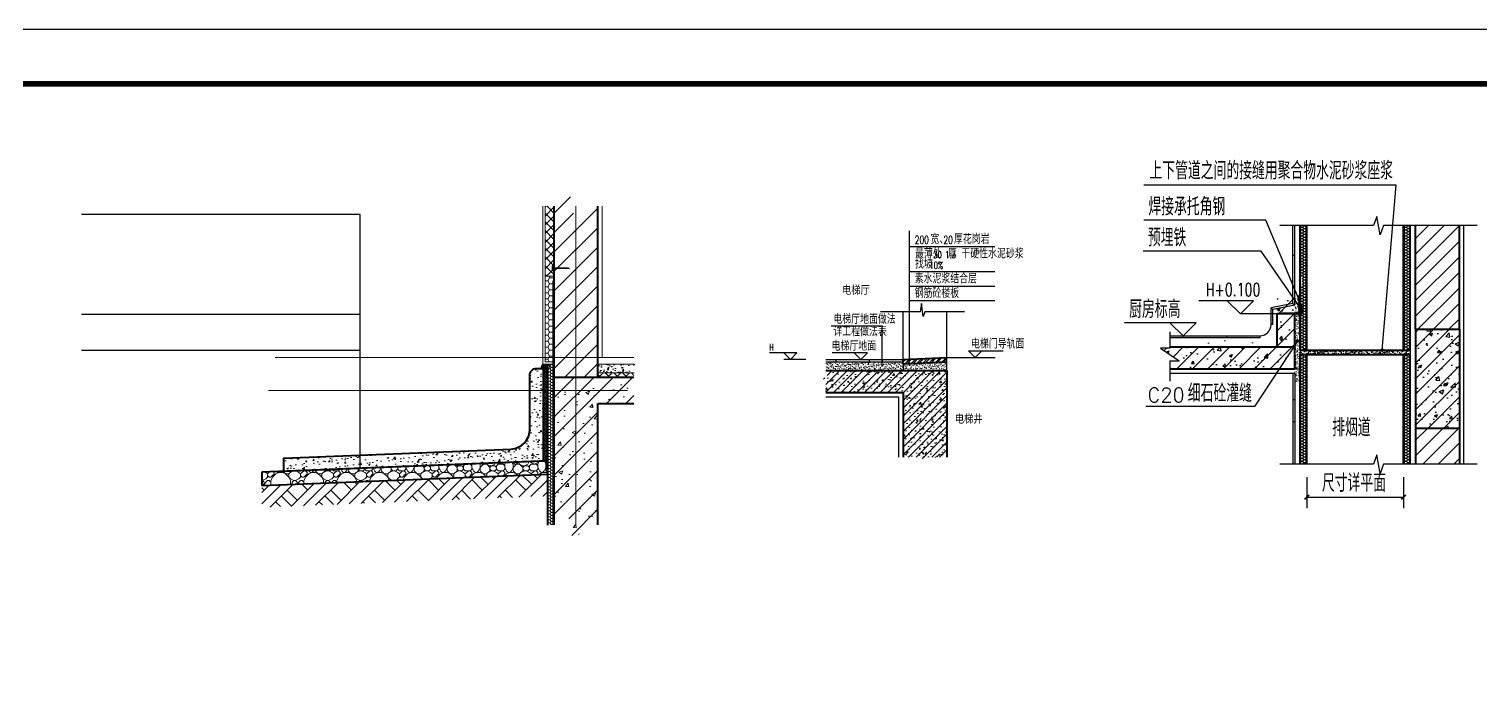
# Model space of a CAD drawing. Extents: x -518115 to 389031, y -231062 to 1628073.
# Drawn here: x 2618 to 9226, y 933672 to 936632 of the extents above; entities that cross this region are included whole.
import ezdxf

# ---------------------------------------------------------------- set-up
doc = ezdxf.new("R2010")
doc.units = 0
doc.header["$LTSCALE"] = 1000
doc.header["$MEASUREMENT"] = 0
doc.linetypes.add('DASH', pattern=[0.35, 0.25, -0.1])
doc.linetypes.add('DOTE', pattern=[2.42, 2, -0.2, 0.02, -0.2])
for name, color, linetype in [('7', 7, 'Continuous'), ('DIM_ELEV', 3, 'Continuous'), ('DIM_LEAD', 3, 'Continuous'), ('DIM_SYMB', 3, 'Continuous'), ('PUB_DIM', 3, 'Continuous'), ('PUB_HACTH', 252, 'Continuous'), ('PUB_TEXT', 4, 'Continuous'), ('text', 7, 'Continuous'), ('图框', 140, 'Continuous'), ('防水层', 150, 'Continuous')]:
    doc.layers.add(name, color=color, linetype=linetype)
for name, color, linetype, lineweight in [('DOTE', 19, 'DOTE', 9), ('PUB_HATCH', 8, 'Continuous', 9), ('WALL', 9, 'Continuous', 40), ('填充', 251, 'Continuous', 5)]:
    doc.layers.add(name, color=color, linetype=linetype, lineweight=lineweight)
doc.layers.add('yichutu', color=7, linetype='Continuous', true_color=0xffffff, plot=False)
doc.styles.add('_TCH_DIM', font='SIMPLEX.shx', dxfattribs={"width": 0.7, "bigfont": 'GBCBIG.shx'})
doc.styles.add('ZJDZ', font='')
doc.styles.get('ZJDZ').set_extended_font_data('NSimSun')
pattern_1 = [(45, (-2062247.5756, 1238832.15), (-5.612660076, 5.612660076), []), (135, (-2062247.5756, 1238832.15), (-5.612660076, -5.612660076), [])]
pattern_2 = [(37.5, (-163890.912, 959508.072), (-0.4724502, 14.4511783), [0, -11.4, 0, -12.75, 0, -12.1875]), (7.5, (-163890.912, 959508.072), (13.2733253, 21.1660955), [0, -6.15, 0, -10.275, 0, -3.9375]), (327.5, (-163900.137, 959508.072), (23.356064, 0.0424429), [0, -3.75, 0, -13.5, 0, -17.625]), (317.5, (-163900.137, 959508.072), (22.5459495, 6.5825667), [0, -1.875, 0, -8.85, 0, -10.125])]
pattern_3 = [(45, (125152.71, 949864.537), (-35.35534, 35.35534), []), (50, (125152.71, 949864.54), (143.45204, -12.55043), [15, -165]), (355, (125152.71, 949864.54), (-27.75027, 150.43843), [12, -132]), (100.4514, (125164.67, 949863.49), (115.70188, 137.88791), [12.74804, -140.22842]), (46.1842, (125152.71, 949904.54), (213.4482, -33.1038), [22.5, -247.5]), (96.6356, (125170.5, 949901.78), (186.93254, 194.82357), [19.12206, -210.3426]), (351.1842, (125152.71, 949904.54), (186.9324, 194.8237), [18, -198]), (21, (125172.71, 949894.54), (119.38141, -80.52378), [15, -165]), (326, (125172.71, 949894.54), (48.66307, 145.03), [12, -132]), (71.4514, (125182.66, 949887.83), (168.04453, 64.5061), [12.74804, -140.22842]), (37.5, (125152.71, 949864.537), (2.43197, 66.57877), [0, -130.4, 0, -134, 0, -132.5]), (7.5, (125152.71, 949864.54), (52.613907, 78.882342), [0, -76.4, 0, -127.4, 0, -50.5]), (327.5, (125108.11, 949864.54), (106.764487, -4.510974), [0, -50, 0, -156, 0, -207]), (317.5, (125088.11, 949864.54), (116.637234, 20.021), [0, -65, 0, -103.6, 0, -147])]
pattern_4 = [(45, (-147773.572, 959920.667), (-6.6291261, 6.6291261), []), (45, (-147769.153, 959920.667), (-6.6291261, 6.6291261), [])]
pattern_5 = [(0, (-27884.044, 1020375.111), (11.25, 6.4951905), [7.5, -15]), (120, (-27884.044, 1020375.111), (-11.24999998, 6.49519054), [7.5, -15]), (60, (-27884.044, 1020375.111), (2e-08, 12.99038104), [-15, 7.5])]

# ---------------------------------------------------------------- blocks, each defined once
blk = doc.blocks.new('_ArchTick')
at = {"color": 0, "linetype": 'ByBlock', "const_width": 0.4}
blk.add_lwpolyline([(-0.5, -0.5), (0.5, 0.5)], dxfattribs=at)
blk = doc.blocks.new('yct-841-594-84100-59399.9999999999-100-1000.0')
at = {"layer": 'yichutu', "color": 7, "true_color": 0xffffff}
blk.add_lwpolyline([(0, 0), (0, 59400), (84100, 59400), (84100, 0)], close=True, dxfattribs=at)
blk = doc.blocks.new('A$C72245D93')
at = {"layer": '图框'}
blk.add_lwpolyline([(0, 0), (21025, 0), (21025, -14850), (0, -14850)], close=True, dxfattribs=at)
blk.add_lwpolyline([(0, 0), (21025, 0), (21025, -14850), (0, -14850)], close=True, dxfattribs=at)
at = {"layer": '图框', "const_width": 25}
blk.add_lwpolyline([(20775, -14600), (20775, -250), (625, -250), (625, -14600)], close=True, dxfattribs=at)

msp = doc.modelspace()

# ---------------------------------------------------------------- hatches: boundary and pattern name
at = {"layer": 'PUB_HACTH'}
h = msp.add_hatch(dxfattribs=at)
h.set_pattern_fill('HONEY', color=256, scale=60, style=0)
h.set_pattern_definition([(0, (-27884.044, 1020375.111), (11.25, 6.4951905), [7.5, -15]), (120, (-27884.044, 1020375.111), (-11.24999998, 6.49519054), [7.5, -15]), (60, (-27884.044, 1020375.111), (2e-08, 12.99038104), [-15, 7.5])])
h.paths.add_polyline_path([(8433.7, 935736.9), (8403.7, 935736.9), (8403.7, 935504.6), (8411.7, 935504.6), (8411.7, 935481.8), (8433.7, 935481.8)])
h.paths.add_polyline_path([(8433.7, 935481.8), (8411.7, 935481.8), (8411.7, 935464.5), (8403.7, 935464.5), (8403.7, 935169.7), (8433.7, 935169.7)])
h = msp.add_hatch(dxfattribs=at)
h.set_pattern_fill('HONEY', color=256, scale=60, style=0)
h.set_pattern_definition(pattern_5)
h.paths.add_polyline_path([(8903.7, 935736.9), (8873.7, 935736.9), (8873.7, 935169.7), (8903.7, 935169.7)])
h = msp.add_hatch(dxfattribs=at)
h.set_pattern_fill('普通砖', color=256, scale=20, style=0)
h.set_pattern_definition([(45, (132546.213, 949976.903), (-35.355353, 35.355353), [])])
h.paths.add_polyline_path([(9128.7, 934650.4), (9128.7, 934814.5), (8928.7, 934814.5), (8928.7, 934650.4)])
h.paths.add_polyline_path([(9128.7, 935736.9), (8928.7, 935736.9), (8928.7, 935264.5), (9128.7, 935264.5)])
h = msp.add_hatch(dxfattribs=at)
h.set_pattern_fill('钢筋混凝土', color=256, scale=20, style=0)
h.set_pattern_definition(pattern_3)
h.paths.add_polyline_path([(8225.6, 935184.5), (8162.9, 935084.5), (8316.9, 935084.5), (8378.7, 935186.3), (8378.7, 935404.5), (8314.1, 935404.5), (8298.7, 935404.5), (8298.7, 935184.5)])
h.paths.add_polyline_path([(8162.9, 935084.5), (8225.6, 935184.5), (7810.2, 935184.5), (7810.2, 935179.3), (7768, 935179.3), (7852.3, 935121.6), (7810.2, 935121.6), (7810.2, 935084.5)])
h = msp.add_hatch(dxfattribs=at)
h.set_pattern_fill('钢筋混凝土', color=256, scale=20, style=0)
h.set_pattern_definition(pattern_3)
h.paths.add_polyline_path([(9128.7, 935264.5), (8928.7, 935264.5), (8928.7, 934814.5), (9128.7, 934814.5)])
h = msp.add_hatch(dxfattribs=at)
h.set_pattern_fill('AR-CONC', color=256, scale=30, style=0)
h.set_pattern_definition([(50, (-147773.57, 959850.67), (215.17805, -18.82564), [22.5, -247.5]), (355, (-147773.57, 959850.67), (-41.6254, 225.65764), [18, -198]), (100.4514, (-147755.64, 959849.1), (173.55281, 206.83186), [19.12206, -210.34263]), (46.1842, (-147773.57, 959910.67), (320.1723, -49.6557), [33.75, -371.25]), (96.6356, (-147746.9, 959906.53), (280.3988, 292.23536), [28.6831, -315.5139]), (351.1842, (-147773.57, 959910.67), (280.3986, 292.2356), [27, -297]), (21, (-147743.57, 959895.67), (179.07212, -120.78567), [22.5, -247.5]), (326, (-147743.57, 959895.67), (72.9946, 217.545), [18, -198]), (71.4514, (-147728.65, 959885.6), (252.0668, 96.75915), [19.12206, -210.34263]), (37.5, (-147773.57, 959850.67), (3.647957, 99.868156), [0, -195.6, 0, -201, 0, -198.75]), (7.5, (-147773.57, 959850.67), (78.92086, 118.32351), [0, -114.6, 0, -191.1, 0, -75.75]), (327.5, (-147840.47, 959850.67), (160.14673, -6.76646), [0, -75, 0, -234, 0, -310.5]), (317.5, (-147870.47, 959850.67), (174.95585, 30.0315), [0, -97.5, 0, -155.4, 0, -220.5])])
h.paths.add_polyline_path([(9128.7, 935264.5), (8928.7, 935264.5), (8928.7, 934814.5), (9128.7, 934814.5)])
h = msp.add_hatch(dxfattribs=at)
h.set_pattern_fill('HONEY', color=256, scale=60, style=0)
h.set_pattern_definition(pattern_5)
h.paths.add_polyline_path([(8433.7, 935149.7), (8403.7, 935149.7), (8403.7, 934650.4), (8433.7, 934650.4)])
h = msp.add_hatch(dxfattribs=at)
h.set_pattern_fill('HONEY', color=256, scale=60, style=0)
h.set_pattern_definition(pattern_5)
h.paths.add_polyline_path([(8903.7, 935149.7), (8873.7, 935149.7), (8873.7, 934650.4), (8903.7, 934650.4)])
at = {"layer": 'PUB_HACTH', "ltscale": 0.8}
h = msp.add_hatch(color=256, dxfattribs=at)
h.dxf.hatch_style = 1
h.paths.add_polyline_path([(4976.9, 935106), (4956.9, 935106, 0.198897), (4948.6, 935086), (4957, 935086), (4976.9, 935086), (4976.9, 935088.5)])
h = msp.add_hatch(color=256, dxfattribs=at)
h.dxf.hatch_style = 1
edge = h.paths.add_edge_path()
edge.add_ellipse((4980.9, 935096), major_axis=(0, 10), ratio=0.619938, start_angle=90, end_angle=138.86003, ccw=False)
edge.add_line((4974.7, 935096), (4953.1, 935101.4))
edge.add_arc((4976.9, 935086), 28.3, 147.06768, 180)
edge.add_line((4948.6, 935086), (4957, 935086))
edge.add_line((4957, 935086), (4976.9, 935086))
edge.add_line((4976.9, 935086), (4976.9, 935088.5))
h = msp.add_hatch(dxfattribs=at)
h.set_pattern_fill('ANSI37', color=256, scale=5)
h.set_pattern_definition(pattern_1)
h.paths.add_polyline_path([(4976.9, 935086), (4957, 935086), (4957, 934986), (4976.9, 934986)])
h = msp.add_hatch(dxfattribs=at)
h.set_pattern_fill('ANSI37', color=256, scale=5)
h.set_pattern_definition(pattern_1)
h.paths.add_polyline_path([(4976.9, 934986), (4957, 934986), (4957, 934665.5), (4976.9, 934665.5)])
at = {"layer": 'PUB_HATCH', "ltscale": 0.5}
h = msp.add_hatch(dxfattribs=at)
h.set_pattern_fill('普通砖', color=256, scale=25, style=0)
h.set_pattern_definition([(45, (181853.92, 1634572.69), (-44.1941915, 44.1941915), [])])
h.paths.add_polyline_path([(5034.3, 935825.3), (5006.9, 935825.3), (5006.9, 935046), (5206.9, 935046), (5206.9, 935825.3), (5146.8, 935825.3), (5108.6, 935720.3), (5071.6, 935930.3)])
h = msp.add_hatch(dxfattribs=at)
h.set_pattern_fill('多孔材料', color=256, scale=10, style=0)
h.set_pattern_definition([(45, (181873.917, 1634527.81), (-20.0000203, 20.0000203), []), (135, (181873.917, 1634527.81), (-20.0000203, -20.0000203), [])])
h.paths.add_polyline_path([(5006.9, 935825.3), (4966.9, 935825.3), (4966.9, 935506), (5006.9, 935506)])
at = {"layer": 'PUB_HATCH', "linetype": 'ByBlock'}
h = msp.add_hatch(dxfattribs=at)
h.set_pattern_fill('HONEY', color=256, scale=10, style=0)
h.set_pattern_definition([(0, (-956490.437, 1193538.376), (23.8125, 13.74815), [15.875, -31.75]), (120, (-956490.437, 1193538.376), (-23.81249716, 13.74815493), [15.875, -31.75]), (60, (-956490.437, 1193538.376), (2.84e-06, 27.49630493), [-31.75, 15.875])])
h.paths.add_polyline_path([(5006.9, 935506), (4966.9, 935506), (4966.9, 935116), (5006.9, 935116)])
h = msp.add_hatch(dxfattribs=at)
h.set_pattern_fill('混凝土', color=256, scale=10, style=0)
h.set_pattern_definition([(50, (-73436.84, 939657.946), (71.72602, -6.275213), [7.5, -82.5]), (355, (-73436.84, 939657.946), (-13.87513, 75.21921), [6, -66]), (100.4514, (-73430.864, 939657.42), (57.85094, 68.943954), [6.37402, -70.11421]), (46.1842, (-73436.84, 939677.95), (106.7241, -16.5519), [11.25, -123.75]), (96.6356, (-73427.95, 939676.57), (93.46627, 97.41179), [9.56103, -105.1713]), (351.1842, (-73436.84, 939677.95), (93.4662, 97.41186), [9, -99]), (21, (-73426.84, 939672.946), (59.690705, -40.26189), [7.5, -82.5]), (326, (-73426.84, 939672.946), (24.33153, 72.515005), [6, -66]), (71.4514, (-73421.866, 939669.59), (84.02226, 32.25305), [6.37402, -70.11421]), (37.5, (-73436.84, 939657.946), (1.2159855, 33.289385), [0, -65.2, 0, -67, 0, -66.25]), (7.5, (-73436.84, 939657.946), (26.306954, 39.441171), [0, -38.2, 0, -63.7, 0, -25.25]), (327.5, (-73459.14, 939657.946), (53.382244, -2.255487), [0, -25, 0, -78, 0, -103.5]), (317.5, (-73469.14, 939657.946), (58.318617, 10.010498), [0, -32.5, 0, -51.8, 0, -73.5])])
edge = h.paths.add_edge_path()
edge.add_line((4957, 935086), (4957, 934664.7))
edge.add_line((4957, 934664.7), (3777.2, 934617.6))
edge.add_line((3777.2, 934617.6), (3777.2, 934677.6))
edge.add_line((3777.2, 934677.6), (4810.6, 934718.9))
edge.add_arc((4807, 934808.9), 90, 272.29061, 360)
edge.add_line((4897, 934808.9), (4897, 935056))
edge.add_arc((4927, 935056), 30, 90, 180, ccw=False)
edge.add_line((4927, 935086), (4957, 935086))
h = msp.add_hatch(dxfattribs=at)
h.set_pattern_fill('HONEY', color=256, scale=5, style=0)
h.set_pattern_definition([(0, (-70076.013, 939418.946), (11.90625, 6.874075), [7.9375, -15.875]), (120, (-70076.013, 939418.946), (-11.9062486, 6.87407746), [7.9375, -15.875]), (60, (-70076.013, 939418.946), (1.4e-06, 13.74815246), [-15.875, 7.9375])])
edge = h.paths.add_edge_path()
edge.add_ellipse((4980.9, 935096), major_axis=(0, 10), ratio=0.619938, start_angle=0, end_angle=360, ccw=False)
h = msp.add_hatch(dxfattribs=at)
h.set_pattern_fill('HONEY', color=256, scale=5, style=0)
h.set_pattern_definition([(0, (14458.8504, 1070448.0666), (11.90625, 6.874075), [7.9375, -15.875]), (120, (14458.8504, 1070448.0666), (-11.90624858, 6.87407746), [7.9375, -15.875]), (60, (14458.8504, 1070448.0666), (1.42e-06, 13.74815246), [-15.875, 7.9375])])
h.paths.add_polyline_path([(4976.9, 934373), (5007, 934373.8), (5007, 935106), (4980.9, 935106), (4980.9, 935086), (4976.9, 935086)])
at = {"layer": 'PUB_HATCH', "ltscale": 0.5}
h = msp.add_hatch(dxfattribs=at)
h.set_pattern_fill('AR-CONC', color=256, scale=25, style=0)
h.set_pattern_definition([(50, (-922634.43, 1149190.31), (45.5461672, -3.9847714), [4.7625, -52.3875]), (355, (-922634.43, 1149190.31), (-8.8107065, 47.7641607), [3.81, -41.91]), (100.451, (-922630.635, 1149189.977), (36.7356254, 43.779172), [4.0475, -44.5225]), (46.1842, (-922634.43, 1149203.01), (67.7697602, -10.510582), [7.14375, -78.58125]), (96.6356, (-922628.78, 1149202.133), (59.3510586, 61.856389), [6.07125, -66.78375]), (351.184, (-922634.43, 1149203.01), (59.3511515, 61.8562795), [5.715, -62.865]), (21, (-922628.08, 1149199.834), (37.90372, -25.5663796), [4.7625, -52.3875]), (326, (-922628.08, 1149199.834), (15.450507, 46.0469915), [3.81, -41.91]), (71.4514, (-922624.92, 1149197.704), (53.3541227, 20.4807144), [4.0475, -44.5225]), (37.5, (-922634.43, 1149190.31), (0.7721508, 21.13875972), [0, -41.402, 0, -42.545, 0, -42.06875]), (7.5, (-922634.43, 1149190.31), (16.70491563, 25.0451437), [0, -24.257, 0, -40.4495, 0, -16.03375]), (327.5, (-922648.59, 1149190.31), (33.8976488, -1.432186), [0, -15.875, 0, -49.53, 0, -65.7225]), (317.5, (-922654.94, 1149190.31), (37.03229535, 6.3566228), [0, -20.6375, 0, -32.893, 0, -46.6725])])
h.paths.add_polyline_path([(5370.9, 935066), (5370.9, 935071.3), (5318.4, 935090.4), (5407.3, 935106), (5206.9, 935106), (5206.9, 935066)])
h = msp.add_hatch(dxfattribs=at)
h.set_pattern_fill('钢筋混凝土', color=256, scale=25, style=0)
h.set_pattern_definition([(45, (181853.92, 1634527.81), (-44.194174, 44.194174), []), (50, (181853.92, 1634527.81), (179.315046, -15.688034), [18.75, -206.25]), (355, (181853.92, 1634527.81), (-34.687833, 188.048033), [15, -165]), (100.4514, (181868.86, 1634526.5), (144.627345, 172.359886), [15.935047, -175.28553]), (46.1842, (181853.92, 1634577.8), (266.81026, -41.379754), [28.125, -309.375]), (96.6356, (181876.15, 1634574.36), (233.66568, 243.52947), [23.90257, -262.92825]), (351.1842, (181853.92, 1634577.8), (233.66549, 243.52965), [22.5, -247.5]), (21, (181878.92, 1634565.31), (149.226763, -100.654723), [18.75, -206.25]), (326, (181878.92, 1634565.31), (60.828833, 181.28751), [15, -165]), (71.4514, (181891.35, 1634556.92), (210.055657, 80.632624), [15.935047, -175.28553]), (37.5, (181853.92, 1634527.81), (3.039964, 83.2234635), [0, -163, 0, -167.5, 0, -165.625]), (7.5, (181853.92, 1634527.81), (65.767384, 98.602928), [0, -95.5, 0, -159.25, 0, -63.125]), (327.5, (181798.17, 1634527.81), (133.455609, -5.638718), [0, -62.5, 0, -195, 0, -258.75]), (317.5, (181773.17, 1634527.81), (145.796542, 25.026246), [0, -81.25, 0, -129.5, 0, -183.75])])
h.paths.add_polyline_path([(5097.6, 934268.4), (5135.8, 934373.4), (5206.9, 934373.4), (5206.9, 934926), (5370.9, 934926), (5370.9, 935046), (5006.9, 935046), (5006.9, 934373.4), (5023.3, 934373.4), (5060.6, 934478.4)])
h = msp.add_hatch(dxfattribs=at)
h.set_pattern_fill('多孔材料', color=256, scale=10, style=0)
h.set_pattern_definition([(45, (-921885.738, 1149190.31), (-20.0000203, 20.0000203), []), (135, (-921885.738, 1149190.31), (-20.0000203, -20.0000203), [])])
h.paths.add_polyline_path([(5370.9, 935046), (5370.9, 935066), (5206.9, 935066), (5206.9, 935046)])
at = {"layer": 'PUB_HATCH', "linetype": 'ByBlock'}
h = msp.add_hatch(dxfattribs=at)
h.set_pattern_fill('卵石砌体', color=256, scale=20, style=0)
h.set_pattern_definition([(0, (-2504027.01, 368475.46), (0, 150), [7.5, -22.5, 7.5, -112.5]), (0, (-2503989.51, 368490.46), (0, 150), [7.5, -142.5]), (0, (-2504064.51, 368505.46), (0, 150), [15, -135]), (0, (-2504102.01, 368512.96), (0, 150), [22.5, -127.5]), (0, (-2504027.01, 368520.46), (0, 150), [15, -15, 22.5, -97.5]), (0, (-2504034.51, 368542.96), (0, 150), [22.5, -127.5]), (0, (-2504072.01, 368550.46), (0, 150), [22.5, -52.5, 22.5, -52.5]), (0, (-2504102.01, 368572.96), (0, 150), [22.5, -7.5, 7.5, -112.5]), (0, (-2504004.51, 368587.96), (0, 150), [7.5, -142.5]), (0, (-2504034.51, 368602.96), (0, 150), [15, -135]), (90, (-2504132.01, 368610.46), (-150, 9e-15), [15, -135]), (90, (-2504117.01, 368505.46), (-150, 9e-15), [7.5, -15, 22.5, -105]), (90, (-2504079.51, 368520.46), (-150, 9e-15), [30, -7.5, 7.5, -105]), (90, (-2504057.01, 368557.96), (-150, 9e-15), [22.5, -127.5]), (90, (-2504049.51, 368490.46), (-150, 9e-15), [15, -135]), (90, (-2504042.01, 368610.46), (-150, 9e-15), [15, -135]), (90, (-2504034.51, 368520.46), (-150, 9e-15), [15, -75, 7.5, -52.5]), (90, (-2504012.01, 368595.46), (-150, 9e-15), [7.5, -7.5, 7.5, -127.5]), (90, (-2504004.51, 368527.96), (-150, 9e-15), [15, -22.5, 15, -97.5]), (90, (-2503997.01, 368490.46), (-150, 9e-15), [15, -135]), (45, (-2504124.51, 368490.46), (9e-15, 149.9999997), [21.21315, -42.426404, 31.8198, -116.672678]), (45, (-2504132.01, 368490.46), (9e-15, 149.9999997), [21.213203, -190.91883]), (45, (-2504049.51, 368505.46), (9e-15, 149.9999997), [21.213203, -190.91883]), (45, (-2504064.51, 368580.46), (9e-15, 149.9999997), [21.213203, -190.91883]), (45, (-2503997.01, 368505.46), (9e-15, 149.9999997), [21.213203, -190.91883]), (45, (-2504124.51, 368520.46), (9e-15, 149.9999997), [10.606602, -201.52542]), (45, (-2504109.51, 368565.46), (9e-15, 149.9999997), [10.606602, -201.52542]), (45, (-2504094.51, 368512.96), (9e-15, 149.9999997), [10.606602, -201.52542]), (45, (-2504079.51, 368565.46), (9e-15, 149.9999997), [10.606602, -201.52542]), (45, (-2504034.51, 368535.46), (9e-15, 149.9999997), [10.606602, -201.52542]), (45, (-2504034.51, 368617.96), (9e-15, 149.9999997), [10.606602, -201.52542]), (45, (-2504019.51, 368602.96), (9e-15, 149.9999997), [10.606602, -201.52542]), (45, (-2504012.01, 368520.46), (9e-15, 149.9999997), [10.606602, -201.52542]), (45, (-2504004.51, 368482.96), (9e-15, 149.9999997), [10.606602, -201.52542]), (45, (-2504004.51, 368542.96), (9e-15, 149.9999997), [10.606602, -201.52542]), (45, (-2504004.51, 368617.96), (9e-15, 149.9999997), [10.606602, -201.52542]), (45, (-2503997.01, 368587.96), (9e-15, 149.9999997), [10.606602, -201.52542]), (135, (-2504027.01, 368602.96), (-149.9999997, 9e-15), [10.606602, -201.52542]), (135, (-2504012.01, 368617.96), (-149.9999997, 9e-15), [10.606602, -201.52542]), (135, (-2504004.51, 368587.96), (-149.9999997, 9e-15), [10.606602, -201.52542]), (135, (-2503982.01, 368617.96), (-149.9999997, 9e-15), [10.606602, -201.52542]), (135, (-2504057.01, 368565.46), (-149.9999997, 9e-15), [10.606602, -201.52542]), (135, (-2504072.01, 368550.46), (-149.9999997, 9e-15), [10.606602, -201.52542]), (135, (-2504117.01, 368512.96), (-149.9999997, 9e-15), [10.606602, -201.52542]), (135, (-2504102.01, 368512.96), (-149.9999997, 9e-15), [10.606602, -201.52542]), (135, (-2504087.01, 368565.46), (-149.9999997, 9e-15), [10.606602, -201.52542]), (135, (-2504117.01, 368542.96), (-149.9999997, 9e-15), [10.606602, -201.52542]), (135, (-2504027.01, 368520.46), (-149.9999997, 9e-15), [10.606602, -201.52542]), (135, (-2504004.51, 368535.46), (-149.9999997, 9e-15), [10.606602, -201.52542]), (135, (-2503997.01, 368505.46), (-149.9999997, 9e-15), [10.606602, -201.52542]), (135, (-2503997.01, 368520.46), (-149.9999997, 9e-15), [10.606602, -201.52542]), (135, (-2503989.51, 368490.46), (-149.9999997, 9e-15), [10.606602, -201.52542]), (135, (-2504109.51, 368580.46), (-149.9999997, 9e-15), [21.213203, -190.91883]), (135, (-2504034.51, 368535.46), (-149.9999997, 9e-15), [21.213203, -190.91883]), (135, (-2504042.01, 368482.96), (-149.9999997, 9e-15), [53.033008, -159.099024]), (26.5650512, (-2504132.01, 368550.46), (149.9999994, 1.2e-06), [16.77, -318.64018]), (26.5650512, (-2504109.51, 368505.46), (149.9999994, 1.2e-06), [16.77, -318.64018]), (26.5650512, (-2504079.51, 368572.96), (149.9999994, 1.2e-06), [16.77, -318.64018]), (26.5650512, (-2504019.51, 368475.46), (149.9999994, 1.2e-06), [16.77, -318.64018]), (26.5650512, (-2504042.01, 368512.96), (149.9999994, 1.2e-06), [16.77, -318.64018]), (26.5650512, (-2504027.01, 368542.96), (149.9999994, 1.2e-06), [16.77, -318.64018]), (26.5650512, (-2504049.51, 368595.46), (149.9999994, 1.2e-06), [16.77, -318.64018]), (26.5650512, (-2503997.01, 368587.96), (149.9999994, 1.2e-06), [16.77, -318.64018]), (63.4349488, (-2504117.01, 368550.46), (1e-07, 149.9999999), [16.77, -318.64018]), (63.4349488, (-2504117.01, 368557.96), (1e-07, 149.9999999), [16.77, -318.64018]), (63.4349488, (-2504057.01, 368580.46), (1e-07, 149.9999999), [33.54, -301.87018]), (63.4349488, (-2504004.51, 368572.96), (1e-07, 149.9999999), [16.77, -318.64018]), (63.4349488, (-2504012.01, 368550.46), (1e-07, 149.9999999), [16.77, -318.64018]), (63.4349488, (-2504087.01, 368520.46), (1e-07, 149.9999999), [16.77, -318.64018]), (63.4349488, (-2504012.01, 368602.96), (1e-07, 149.9999999), [16.77, -318.64018]), (63.4349488, (-2503989.51, 368595.46), (1e-07, 149.9999999), [16.77, -318.64018]), (116.5650512, (-2504124.51, 368595.46), (-1.2e-06, 149.9999994), [16.77, -318.64018]), (116.5650512, (-2504042.01, 368475.46), (-1.2e-06, 149.9999994), [16.77, -318.64018]), (116.5650512, (-2504109.51, 368572.96), (-1.2e-06, 149.9999994), [16.77, -318.64018]), (116.5650512, (-2503997.01, 368557.96), (-1.2e-06, 149.9999994), [16.77, -318.64018]), (116.5650512, (-2504049.51, 368550.46), (-1.2e-06, 149.9999994), [16.77, -318.64018]), (116.5650512, (-2504004.51, 368580.46), (-1.2e-06, 149.9999994), [16.77, -318.64018]), (116.5650512, (-2504079.51, 368550.46), (-1.2e-06, 149.9999994), [16.77, -318.64018]), (116.5650512, (-2504109.51, 368520.46), (-1.2e-06, 149.9999994), [16.77, -318.64018]), (153.4349488, (-2504117.01, 368587.96), (-149.9999999, 1e-07), [16.77, -318.64018]), (153.4349488, (-2504064.51, 368505.46), (-149.9999999, 1e-07), [16.77, -318.64018]), (153.4349488, (-2504094.51, 368572.96), (-149.9999999, 1e-07), [16.77, -318.64018]), (153.4349488, (-2504004.51, 368512.96), (-149.9999999, 1e-07), [16.77, -318.64018]), (153.4349488, (-2504027.01, 368475.46), (-149.9999999, 1e-07), [16.77, -318.64018]), (153.4349488, (-2504012.01, 368595.46), (-149.9999999, 1e-07), [16.77, -318.64018]), (153.4349488, (-2504034.51, 368542.96), (-149.9999999, 1e-07), [16.77, -318.64018]), (153.4349488, (-2504117.01, 368587.96), (-149.9999999, 1e-07), [16.77, -318.64018]), (153.4349488, (-2503982.01, 368550.46), (-149.9999999, 1e-07), [16.77, -318.64018]), (243.4349488, (-2504124.51, 368490.46), (-1e-07, -149.9999999), [16.77, -318.64018])])
h.paths.add_polyline_path([(3677.2, 934553.5), (4977, 934605.5), (4977, 934665.5), (3677.2, 934613.6)])
at = {"layer": 'PUB_HATCH'}
h = msp.add_hatch(dxfattribs=at)
h.set_pattern_fill('夯实土壤', color=256, scale=25, style=0)
h.set_pattern_definition([(45, (-73407.34, 939697.98), (-99.3485, 99.3485), []), (45, (-73354.84, 939697.98), (-99.3485, 99.3485), []), (45, (-73302.34, 939697.98), (-99.3485, 99.3485), []), (135, (-73407.34, 939697.98), (-99.3485, -99.3485), [66.25, -74.25]), (135, (-73381.09, 939724.23), (-99.3485, -99.3485), [66.25, -74.25]), (135, (-73354.84, 939750.48), (-99.3485, -99.3485), [66.25, -74.25])])
h.paths.add_polyline_path([(4977, 934605.5), (3677.2, 934553.5), (3677.2, 934453.4), (4977, 934505.4)])
at = {"layer": '填充'}
h = msp.add_hatch(dxfattribs=at)
h.set_pattern_fill('ANSI32', color=256, scale=25, style=0)
h.set_pattern_definition(pattern_4)
h.paths.add_polyline_path([(8403.7, 935423.5), (8398.7, 935419.5), (8398.7, 935339.5), (8318.7, 935339.5), (8314.1, 935334.5), (8403.7, 935334.5)])
h = msp.add_hatch(dxfattribs=at)
h.set_pattern_fill('AR-SAND', color=256, scale=7.5, style=0)
h.set_pattern_definition([(37.5, (-150974.076, 959978.077), (-0.4724502, 14.4511783), [0, -11.4, 0, -12.75, 0, -12.1875]), (7.5, (-150974.076, 959978.077), (13.2733253, 21.1660955), [0, -6.15, 0, -10.275, 0, -3.9375]), (327.5, (-150983.3, 959978.077), (23.356064, 0.0424429), [0, -3.75, 0, -13.5, 0, -17.625]), (317.5, (-150983.3, 959978.077), (22.5459495, 6.5825667), [0, -1.875, 0, -8.85, 0, -10.125])])
h.paths.add_polyline_path([(8403.7, 935364.5), (8403.7, 935404.5), (8378.7, 935404.5), (8378.7, 935024.5), (8403.7, 935024.5), (8403.7, 935344.5)])
h = msp.add_hatch(dxfattribs=at)
h.set_pattern_fill('ANSI32', color=256, scale=25, style=0)
h.set_pattern_definition(pattern_4)
h.paths.add_polyline_path([(8411.7, 935374.6), (8403.7, 935374.6), (8403.7, 935334.5), (8411.7, 935334.5)])
h = msp.add_hatch(dxfattribs=at)
h.set_pattern_fill('AR-CONC', color=256, scale=30, style=0)
h.set_pattern_definition([(50, (-150974.08, 960038.08), (215.17805, -18.82564), [22.5, -247.5]), (355, (-150974.08, 960038.08), (-41.6254, 225.65764), [18, -198]), (100.4514, (-150956.14, 960036.5), (173.55281, 206.83186), [19.12206, -210.34263]), (46.1842, (-150974.08, 960098.08), (320.1723, -49.6557), [33.75, -371.25]), (96.6356, (-150947.4, 960093.94), (280.3988, 292.23536), [28.6831, -315.5139]), (351.1842, (-150974.08, 960098.08), (280.3986, 292.2356), [27, -297]), (21, (-150944.08, 960083.08), (179.07212, -120.78567), [22.5, -247.5]), (326, (-150944.08, 960083.08), (72.9946, 217.545), [18, -198]), (71.4514, (-150929.15, 960073.01), (252.0668, 96.75915), [19.12206, -210.34263]), (37.5, (-150974.076, 960038.08), (3.647957, 99.868156), [0, -195.6, 0, -201, 0, -198.75]), (7.5, (-150974.08, 960038.08), (78.92086, 118.323514), [0, -114.6, 0, -191.1, 0, -75.75]), (327.5, (-151040.976, 960038.08), (160.14673, -6.76646), [0, -75, 0, -234, 0, -310.5]), (317.5, (-151070.98, 960038.08), (174.95585, 30.0315), [0, -97.5, 0, -155.4, 0, -220.5])])
h.paths.add_polyline_path([(8298.7, 935219.5), (7810.2, 935219.5), (7810.2, 935184.5), (8298.7, 935184.5)])
h = msp.add_hatch(dxfattribs=at)
h.set_pattern_fill('AR-SAND', color=256, scale=7.5, style=0)
h.set_pattern_definition([(37.5, (-27884.044, 1020375.111), (-0.4724502, 14.4511783), [0, -11.4, 0, -12.75, 0, -12.1875]), (7.5, (-27884.044, 1020375.111), (13.2733253, 21.1660955), [0, -6.15, 0, -10.275, 0, -3.9375]), (327.5, (-27893.269, 1020375.111), (23.356064, 0.0424429), [0, -3.75, 0, -13.5, 0, -17.625]), (317.5, (-27893.269, 1020375.111), (22.5459495, 6.5825667), [0, -1.875, 0, -8.85, 0, -10.125])])
h.paths.add_polyline_path([(8403.7, 935169.7), (8403.7, 935149.7), (8903.7, 935149.7), (8903.7, 935169.7)])
h = msp.add_hatch(dxfattribs=at)
h.set_pattern_fill('AR-SAND', color=256, scale=7.5, style=0)
h.set_pattern_definition(pattern_2)
h.paths.add_polyline_path([(6595.7, 935106.6), (6595.7, 935116.7), (6244.3, 935116.7), (6244.3, 935076.7), (6595.7, 935076.7)])
h = msp.add_hatch(dxfattribs=at)
h.set_pattern_fill('ANSI32', color=256, scale=50, style=0)
h.set_pattern_definition([(45, (-163890.912, 959508.072), (-13.2582521, 13.2582521), []), (45, (-163882.074, 959508.072), (-13.2582521, 13.2582521), [])])
h.paths.add_polyline_path([(6795.7, 935136.7), (6595.7, 935126.7), (6595.7, 935106.6), (6795.7, 935116.6)])
h = msp.add_hatch(dxfattribs=at)
h.set_pattern_fill('AR-SAND', color=256, scale=7.5, style=0)
h.set_pattern_definition(pattern_2)
h.paths.add_polyline_path([(6795.7, 935116.6), (6595.7, 935106.6), (6595.7, 935076.7), (6795.7, 935076.7)])
h = msp.add_hatch(dxfattribs=at)
h.set_pattern_fill('钢筋混凝土', color=256, scale=10, style=0)
h.set_pattern_definition([(45, (122538.142, 945134.638), (-17.6776695, 17.6776695), []), (50, (122538.14, 945134.64), (71.726018, -6.275213), [7.5, -82.5]), (355, (122538.14, 945134.64), (-13.875133, 75.219213), [6, -66]), (100.4514, (122544.12, 945134.115), (57.85094, 68.943954), [6.37402, -70.11421]), (46.1842, (122538.14, 945154.64), (106.724105, -16.5519), [11.25, -123.75]), (96.6356, (122547.04, 945153.26), (93.46627, 97.41179), [9.56103, -105.1713]), (351.1842, (122538.14, 945154.64), (93.46619, 97.41186), [9, -99]), (21, (122548.14, 945149.64), (59.690705, -40.26189), [7.5, -82.5]), (326, (122548.14, 945149.64), (24.331533, 72.515005), [6, -66]), (71.4514, (122553.116, 945146.28), (84.022263, 32.25305), [6.37402, -70.11421]), (37.5, (122538.142, 945134.638), (1.2159855, 33.2893854), [0, -65.2, 0, -67, 0, -66.25]), (7.5, (122538.142, 945134.638), (26.306954, 39.441171), [0, -38.2, 0, -63.7, 0, -25.25]), (327.5, (122515.842, 945134.638), (53.3822436, -2.255487), [0, -25, 0, -78, 0, -103.5]), (317.5, (122505.84, 945134.64), (58.318617, 10.010498), [0, -32.5, 0, -51.8, 0, -73.5])])
h.paths.add_polyline_path([(6795.7, 935076.7), (6244.3, 935076.7), (6244.3, 935055.9), (6265.3, 935048.4), (6223.3, 935041), (6244.3, 935033.4), (6244.3, 934976.7), (6595.7, 934976.7), (6595.7, 934681.7), (6671, 934681.7), (6678.4, 934702.7), (6685.8, 934660.7), (6693.5, 934681.7), (6795.7, 934681.7)])

# ---------------------------------------------------------------- linework, layer by layer
at = {"layer": '7'}
for p, q in [((8370.7, 935382.5), (8370.7, 935736.9)), ((8378.7, 935374.5), (8378.7, 935736.9)), ((9148.7, 934650.4), (9148.7, 935736.9)), ((8370.7, 935601.7), (8378.7, 935601.7)), ((8398.7, 935419.5), (8403.7, 935423.5)), ((8398.7, 935339.5), (8398.7, 935419.5)), ((8403.7, 935334.5), (8403.7, 935423.5)), ((8370.7, 935382.5), (8270.7, 935362.5)), ((8270.7, 935285.8), (8270.7, 935362.5)), ((8278.7, 935354.5), (8270.7, 935362.5)), ((8378.7, 935374.5), (8278.7, 935354.5)), ((8278.7, 935286.3), (8278.7, 935354.5)), ((8370.7, 935382.5), (8378.7, 935374.5)), ((8411.7, 935374.6), (8403.7, 935374.6)), ((8411.7, 935334.5), (8411.7, 935374.6)), ((6595.7, 935126.7), (6595.7, 935343.3)), ((6795.7, 935076.7), (6795.7, 935343.3)), ((8278.7, 935286.3), (8270.7, 935286.3)), ((8318.7, 935339.5), (8314.1, 935334.5)), ((8314.1, 935334.5), (8403.7, 935334.5)), ((8318.7, 935339.5), (8398.7, 935339.5)), ((8403.7, 935334.5), (8411.7, 935334.5)), ((7810.2, 935234.5), (8220.7, 935234.5)), ((7810.2, 935226.5), (8220.7, 935226.5)), ((7810.2, 935226.5), (8220.7, 935226.5)), ((7870.7, 935226.5), (7870.7, 935234.5)), ((8070.7, 935226.5), (8070.7, 935234.5)), ((8220.7, 935226.5), (8220.7, 935234.5)), ((8403.7, 935169.7), (8403.7, 935149.7)), ((8903.7, 935169.7), (8903.7, 935149.7)), ((6244.3, 935126.7), (6595.7, 935126.7)), ((6244.3, 935116.7), (6595.7, 935116.7)), ((6290.1, 935126.7), (6290.1, 935116.7)), ((6441.1, 935126.7), (6441.1, 935116.7)), ((6595.7, 935106.6), (6595.7, 935076.7)), ((8378.7, 935084.5), (8403.7, 935084.5)), ((7810.2, 935064.5), (8378.7, 935064.5)), ((8370.7, 935064.5), (8370.7, 934650.4)), ((8378.7, 935064.5), (8378.7, 934650.4)), ((6244.3, 934956.7), (6575.7, 934956.7)), ((6575.7, 934956.7), (6575.7, 934681.7)), ((8370.7, 934944.5), (8378.7, 934944.5)), ((8370.7, 934844.5), (8378.7, 934844.5))]:
    msp.add_line(p, q, dxfattribs=at)
msp.add_arc((8219.2, 935286), 51.6, 271.73065, 0.28743, dxfattribs=at)
at = {"layer": 'DIM_ELEV'}
for p, q in [((8191.3, 935394.5), (7941.6, 935394.5)), ((8131.3, 935334.5), (8071.3, 935394.5)), ((8131.3, 935334.5), (8191.3, 935394.5)), ((7930.7, 935294.5), (7603.2, 935294.5)), ((7870.7, 935234.5), (7810.7, 935294.5)), ((7870.7, 935234.5), (7930.7, 935294.5)), ((6112.8, 935156.7), (5988.1, 935156.7)), ((6082.8, 935126.7), (6052.8, 935156.7)), ((6082.8, 935126.7), (6112.8, 935156.7)), ((6434, 935156.7), (6273.7, 935156.7)), ((6404, 935126.7), (6374, 935156.7)), ((6404, 935126.7), (6434, 935156.7)), ((6924.3, 935136.7), (6894.3, 935166.7)), ((6894.3, 935166.7), (7052.2, 935166.7)), ((6924.3, 935136.7), (6954.3, 935166.7)), ((6152.8, 935126.7), (6052.8, 935126.7))]:
    msp.add_line(p, q, dxfattribs=at)
at = {"layer": 'DIM_LEAD'}
for p, q in [((8840.5, 935921.5), (7692.4, 935921.5)), ((8777, 935169.7), (8840.5, 935921.5)), ((4124.1, 935787.9), (2857, 935787.9)), ((4124.1, 934627.7), (4124.1, 935787.9)), ((8247.3, 935761.8), (7691.5, 935761.8)), ((8398.7, 935399.4), (8247.3, 935761.8)), ((8225.7, 935620.9), (7689.5, 935620.9)), ((8411.7, 935351.8), (8225.7, 935620.9)), ((4124.1, 935331.2), (2857, 935331.2)), ((6501.2, 935278.9), (6268.3, 935278.9)), ((6501.2, 935095.1), (6501.2, 935278.9)), ((4124.1, 935168.2), (2857, 935168.2)), ((8391.2, 935211), (8195.7, 934912.3)), ((8195.7, 934912.3), (7701.4, 934912.3))]:
    msp.add_line(p, q, dxfattribs=at)
at = {"layer": 'DIM_LEAD', "const_width": 8}
for points in [[(8400.3, 935395.7, 1), (8397.2, 935403.1, 1)], [(8414, 935348.5, 1), (8409.5, 935355.1, 1)], [(8394, 935213.8, 1), (8388.4, 935208.2, 1)], [(8778.7, 935166.1, 1), (8775.3, 935173.3, 1)]]:
    msp.add_lwpolyline(points, format="xyb", close=True, dxfattribs=at)
at = {"layer": 'DIM_LEAD'}
msp.add_lwpolyline([(6501.2, 935095.1, 0, 8, 0), (6501.2, 935125.1, 0, 0, 0)], format="xyseb", dxfattribs=at)
at = {"layer": 'DIM_SYMB'}
for p, q in [((6624.7, 935395.4), (6624.7, 935712.3)), ((6624.7, 935641.4), (7013.4, 935641.4)), ((6624.7, 935527.4), (7013.4, 935527.4)), ((6624.7, 935461.4), (7013.4, 935461.4)), ((6625.7, 935102.7), (6624.7, 935395.4)), ((6624.7, 935395.4), (7013.4, 935395.4))]:
    msp.add_line(p, q, dxfattribs=at)
for points in [[(9208.7, 935736.9), (8782.2, 935736.9), (8766.9, 935694.9), (8752.1, 935778.9), (8737.2, 935736.9), (8310.7, 935736.9)], [(6876.2, 935343.3), (6695.6, 935343.3), (6688, 935322.3), (6679.6, 935381.3), (6673.1, 935343.3), (6492.5, 935343.3)], [(9208.7, 934650.4), (8782.2, 934650.4), (8766.9, 934608.4), (8752.1, 934692.4), (8737.2, 934650.4), (8310.7, 934650.4)]]:
    msp.add_lwpolyline(points, dxfattribs=at)
at = {"layer": 'DOTE'}
for p, q in [((5106.9, 934373.4), (5106.9, 935825.3)), ((5370.9, 935136), (3738.2, 935136)), ((5340.9, 934986), (3708.2, 934986))]:
    msp.add_line(p, q, dxfattribs=at)
at = {"layer": 'PUB_DIM'}
for p, q in [((8298.7, 935334.5), (8131.3, 935334.5)), ((6501.2, 935095.1), (6501.2, 935228.5)), ((7810.2, 935253.3), (7810.2, 935179.3)), ((7768, 935179.3), (7852.3, 935121.6)), ((7810.2, 935179.3), (7768, 935179.3)), ((6766.4, 935136.7), (7014.5, 935136.7)), ((7810.2, 935121.6), (7810.2, 935028.3)), ((7810.2, 935121.6), (7852.3, 935121.6))]:
    msp.add_line(p, q, dxfattribs=at)
at = {"layer": 'PUB_HACTH', "color": 2, "linetype": 'DASH', "ltscale": 0.8, "const_width": 8}
msp.add_lwpolyline([(5002.9, 935486), (5002.9, 934373.4)], dxfattribs=at)
at = {"layer": 'PUB_HACTH', "ltscale": 0.8}
msp.add_lwpolyline([(4957, 935086), (4977, 935086), (4977, 934665.5), (4957, 934665.5)], close=True, dxfattribs=at)
msp.add_circle((4967.4, 935076.2), 9.22, dxfattribs=at)
msp.add_arc((4976.9, 935086), 28.3, 135.00349, 180, dxfattribs=at)
at = {"layer": 'PUB_HATCH'}
msp.add_line((5370.9, 935136), (5206.9, 935136), dxfattribs=at)
for points in [[(4956.9, 935825.3), (4956.9, 935106), (5006.9, 935106)], [(4966.9, 935825.3), (4966.9, 935116), (5006.9, 935116)], [(5226.9, 935825.3), (5226.9, 935136)], [(4966.9, 935506), (5006.9, 935506)]]:
    msp.add_lwpolyline(points, dxfattribs=at)
at = {"layer": 'PUB_HATCH', "ltscale": 0.5}
for points in [[(5206.9, 935106), (5370.9, 935106)], [(5206.9, 935066), (5370.9, 935066)]]:
    msp.add_lwpolyline(points, dxfattribs=at)
at = {"layer": 'PUB_HATCH', "linetype": 'ByBlock', "extrusion": (0, 0, -1)}
msp.add_ellipse((4980.9, 935096), major_axis=(0, 10), ratio=0.619938, dxfattribs=at)
at = {"layer": 'PUB_TEXT'}
for p, q in [((8433.7, 934590.4), (8433.7, 934450)), ((8873.7, 934590.4), (8873.7, 934450)), ((8433.7, 934500), (8873.7, 934500))]:
    msp.add_line(p, q, dxfattribs=at)
at = {"layer": 'WALL', "color": 2}
for p, q in [((5006.9, 935825.3), (5006.9, 934373.4)), ((5206.9, 935046), (5206.9, 935825.3)), ((8928.7, 935264.5), (8928.7, 935736.9)), ((9128.7, 935264.5), (9128.7, 935736.9)), ((8928.7, 935264.5), (9128.7, 935264.5)), ((8928.7, 935264.5), (8928.7, 934814.5)), ((9128.7, 935264.5), (9128.7, 934814.5)), ((5006.9, 935046), (5370.9, 935046)), ((6244.3, 935076.7), (6795.7, 935076.7)), ((6795.7, 935076.7), (6795.7, 934681.7)), ((6244.3, 934976.7), (6595.7, 934976.7)), ((6595.7, 934976.7), (6595.7, 934681.7)), ((5206.9, 934373.4), (5206.9, 934926)), ((5206.9, 934926), (5370.9, 934926)), ((8928.7, 934814.5), (8928.7, 934650.4)), ((8928.7, 934814.5), (9128.7, 934814.5)), ((9128.7, 934814.5), (9128.7, 934650.4)), ((4977, 934665.5), (3677.2, 934613.6)), ((4976.9, 934605.5), (4976.9, 934665.5)), ((3677.2, 934613.6), (3677.2, 934553.5)), ((3677.2, 934553.5), (4976.9, 934605.5))]:
    msp.add_line(p, q, dxfattribs=at)
at = {"layer": 'WALL'}
for p, q in [((8403.7, 935169.7), (8403.7, 935736.9)), ((8433.7, 935169.7), (8433.7, 935736.9)), ((8873.7, 935169.7), (8873.7, 935736.9)), ((8903.7, 935169.7), (8903.7, 935736.9)), ((8298.7, 935184.5), (8298.7, 935334.5)), ((8378.7, 935334.5), (8298.7, 935334.5)), ((8378.7, 935084.5), (8378.7, 935334.5)), ((7810.2, 935184.5), (8378.7, 935184.5)), ((8403.7, 935169.7), (8903.7, 935169.7)), ((8403.7, 935149.7), (8903.7, 935149.7)), ((8403.7, 934650.4), (8403.7, 935149.7)), ((8433.7, 934650.4), (8433.7, 935149.7)), ((8873.7, 934650.4), (8873.7, 935149.7)), ((8903.7, 934650.4), (8903.7, 935149.7)), ((4977, 935086), (4976.9, 934373.1)), ((6595.7, 935126.7), (6795.7, 935136.7)), ((6595.7, 935106.6), (6595.7, 935126.7)), ((6595.7, 935106.6), (6795.7, 935116.6)), ((7810.2, 935084.5), (8378.7, 935084.5))]:
    msp.add_line(p, q, dxfattribs=at)
at = {"layer": 'WALL', "const_width": 5}
msp.add_lwpolyline([(4966.9, 935506), (5006.9, 935506), (5006.9, 935586)], dxfattribs=at)
at = {"layer": 'WALL', "color": 2}
msp.add_lwpolyline([(4957, 935086), (4957, 934664.7), (3777.2, 934617.6), (3777.2, 934677.6), (4810.6, 934718.9, 0.402552), (4897, 934808.9), (4897, 935056, -0.414214), (4927, 935086), (4957, 935086)], format="xyb", dxfattribs=at)
at = {"layer": '防水层'}
for points in [[(4998.3, 935554.1), (4998.3, 935532.4), (5001.9, 935532.4), (5001.9, 935554.1)], [(5001.9, 935541.5), (5001.9, 935543.8), (5070.6, 935543.8), (5076.5, 935541.5)]]:
    msp.add_lwpolyline(points, close=True, dxfattribs=at)

# ---------------------------------------------------------------- block references
msp.add_blockref('A$C72245D93', (-985.9, 936632.1))
at = {"layer": 'PUB_TEXT', "xscale": 20, "yscale": 20, "zscale": 20, "rotation": 180}
msp.add_blockref('_ArchTick', (8433.7, 934500), dxfattribs=at)
at = {"layer": 'PUB_TEXT', "xscale": 20, "yscale": 20, "zscale": 20}
msp.add_blockref('_ArchTick', (8873.7, 934500), dxfattribs=at)
at = {"layer": 'yichutu', "xscale": 0.25, "yscale": 0.25, "zscale": 0.25}
msp.add_blockref('yct-841-594-84100-59399.9999999999-100-1000.0', (-985.9, 921782.1), dxfattribs=at)

# ---------------------------------------------------------------- texts
at = {"layer": 'DIM_ELEV', "color": 7, "style": '_TCH_DIM'}
for s, height, width, p in [('H+0.100', 59.5, 0.705882, (7974, 935415.5)), ('H', 31.5, 0.541667, (5986.8, 935167.2))]:
    msp.add_text(s, height=height, dxfattribs=dict(at, width=width)).set_placement(p)
at = {"layer": 'PUB_HACTH', "color": 0, "char_height": 32.41, "attachment_point": 1, "style": '_TCH_DIM'}
for s, insert, width in [('30 1:3', (6733.4, 935620.4), 301.673), ('10%', (6715.9, 935571.7), 65.627)]:
    msp.add_mtext(s, dxfattribs=dict(at, insert=insert, width=width))
at = {"layer": 'PUB_TEXT', "style": '_TCH_DIM'}
for s, height, p in [('上下管道之间的接缝用聚合物水泥砂浆座浆', 81.021, (7717.6, 935946.7)), ('焊接承托角钢', 81.02, (7712.5, 935782.8)), ('宽、', 40.51, (6720.7, 935654)), ('厚花岗岩', 40.51, (6827.7, 935654)), ('预埋铁', 81.02, (7710.5, 935641.9)), ('最薄处 厚', 40.51, (6650.6, 935588)), ('干硬性水泥砂浆', 40.51, (6861.3, 935588)), ('找坡', 40.51, (6650.6, 935541.2)), ('素水泥浆结合层', 40.51, (6648.7, 935474)), ('钢筋砼楼板', 40.51, (6648.7, 935408)), ('厨房标高', 81.02, (7625.1, 935315.5)), ('电梯厅地面做法', 40.51, (6278.8, 935289.4)), ('详工程做法表', 40.51, (6278.8, 935233.4)), ('电梯门导轨面', 40.51, (6905.2, 935177.2)), ('电梯厅地面', 40.51, (6270.7, 935167.2)), ('细石砼灌缝', 81.02, (7892.1, 934933.3)), ('C20', 64.82, (7708.6, 934932.8)), ('排烟道', 81.02, (8549.2, 934776.7)), ('尺寸详平面', 81.02, (8502.5, 934524.2))]:
    msp.add_text(s, height=height, dxfattribs=at).set_placement(p)
at = {"layer": 'PUB_TEXT', "style": '_TCH_DIM', "width": 0.705882}
for s, p in [('200', (6648.7, 935654)), ('20', (6779.7, 935654))]:
    msp.add_text(s, height=35.7, dxfattribs=at).set_placement(p)
at = {"layer": 'text', "style": 'ZJDZ', "width": 0.8}
for s, p in [('电梯厅', (6318.5, 935425.3)), ('电梯井', (6831.8, 934838.5, 14493.2))]:
    msp.add_text(s, height=37.5, dxfattribs=at).set_placement(p)

doc.saveas('drawing.dxf')
